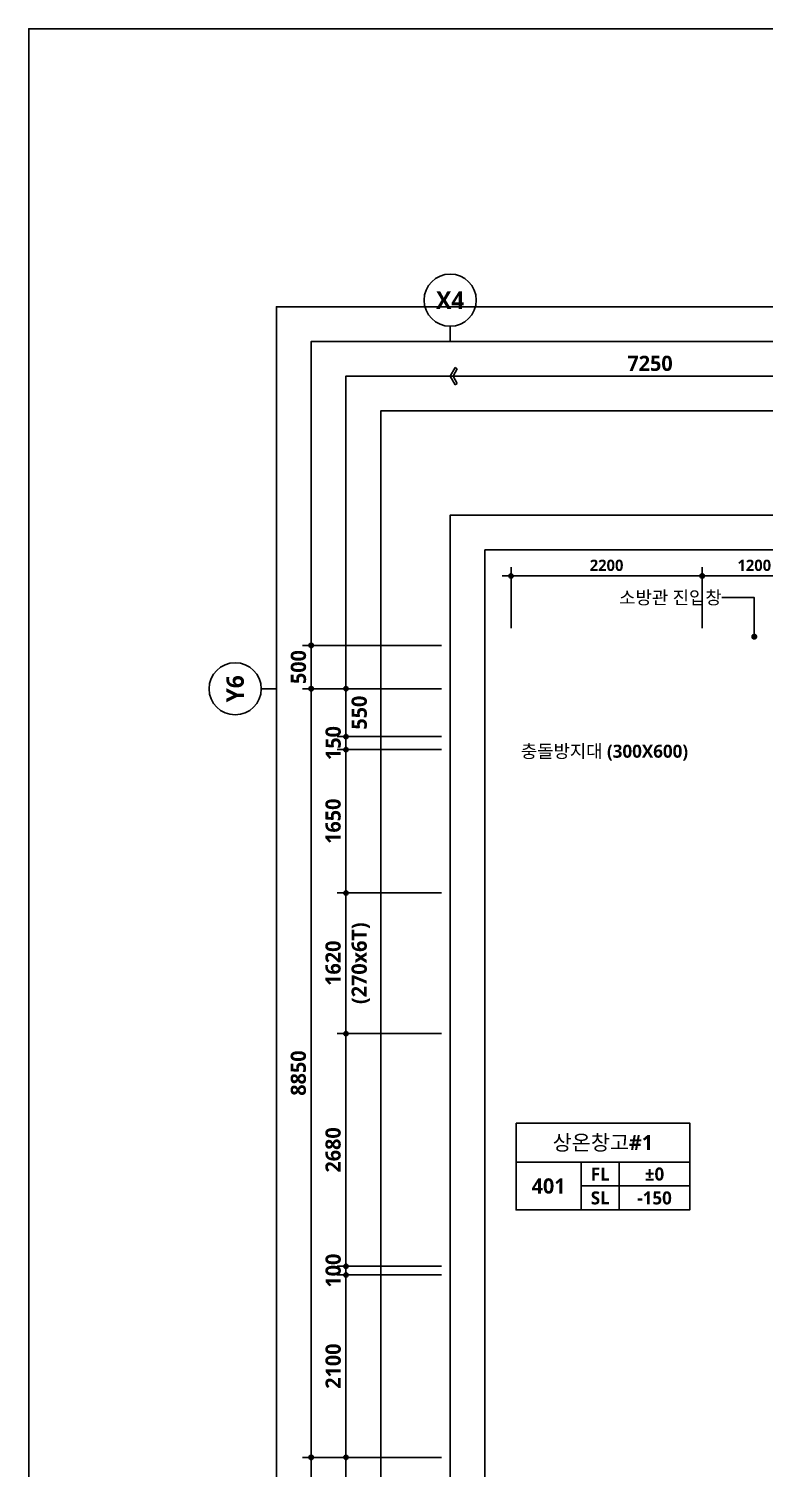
# Model space of a CAD drawing. Header units: millimetres. Extents: x -12482 to 126000, y 0 to 220200.
# Drawn here: x 85000 to 93464, y 41825 to 58400 of the extents above; entities that cross this region are included whole.
import ezdxf
from ezdxf.enums import TextEntityAlignment as Align

# ---------------------------------------------------------------- set-up
doc = ezdxf.new("R2010")
doc.units = ezdxf.units.MM
doc.header["$LTSCALE"] = 60
doc.layers.get('Defpoints').update_dxf_attribs({"color": 153})
for name, color, linetype in [('A-ANNO-DIM', 4, 'Continuous'), ('A-ANNO-GRA1', 7, 'Continuous'), ('A-ANNO-LEAD', 4, 'Continuous'), ('A-ANNO-TEXT1', 7, 'Continuous'), ('A-ANNO-TEXT2', 3, 'Continuous'), ('A-ST-AXIS-BUB', 7, 'Continuous'), ('A-ST-AXIS-DIM', 7, 'Continuous')]:
    doc.layers.add(name, color=color, linetype=linetype)
for name, color, linetype, plot in [('Defpoint', 161, 'Continuous', False), ('G(그리드1)', 185, 'Continuous', False), ('G(그리드2)', 235, 'Continuous', False)]:
    doc.layers.add(name, color=color, linetype=linetype, plot=plot)
doc.styles.add('2020음성 1차', font='NanumGothicBold.ttf')
doc.styles.add('SH_나눔', font='')
doc.styles.add('SH_진천_나눔', font='')
doc.styles.get('SH_나눔').set_extended_font_data('NanumGothic', bold=True)
doc.styles.get('SH_진천_나눔').set_extended_font_data('NanumGothic', bold=True)
doc.dimstyles.new('SHP 50', dxfattribs={"dimscale": 50, "dimtxt": 3.5, "dimasz": 1, "dimexe": 2, "dimexo": 2, "dimgap": 1, "dimtad": 1, "dimdec": 0, "dimzin": 0, "dimdsep": 46, "dimtxsty": 'SH_진천_나눔', "dimblk": 'DIMDOT', "dimcen": 0.09, "dimclrd": 256, "dimclre": 256, "dimclrt": 3, "dimadec": 0, "dimazin": 1, "dimtfac": 1, "dimtdec": 0, "dimtix": 1, "dimtmove": 2, "dimatfit": 0, "dimldrblk": 'DIMDOT', "dimfxl": 1, "dimtolj": 1, "dimtzin": 0, "dimlwd": -1, "dimlwe": -1, "dimarcsym": 0})
doc.dimstyles.new('SHP 50내부', dxfattribs={"dimscale": 50, "dimtxt": 2.6, "dimasz": 1, "dimexe": 2, "dimexo": 2, "dimgap": 1, "dimtad": 1, "dimdec": 0, "dimzin": 0, "dimdsep": 46, "dimtxsty": '2020음성 1차', "dimblk": 'DIMDOT', "dimcen": 0.09, "dimclrd": 256, "dimclre": 256, "dimclrt": 3, "dimadec": 0, "dimazin": 1, "dimtfac": 1, "dimtdec": 0, "dimtix": 1, "dimtmove": 2, "dimatfit": 0, "dimldrblk": 'DIMDOT', "dimfxl": 1, "dimtolj": 1, "dimtzin": 0, "dimlwd": -1, "dimlwe": -1, "dimarcsym": 0})

# ---------------------------------------------------------------- blocks, each defined once
blk = doc.blocks.new('A-ST-AXIS-BUB-1')
at = {"layer": 'A-ST-AXIS-BUB'}
blk.add_line((0, 350), (0, 0), dxfattribs=at)
blk.add_circle((0, 950), 600, dxfattribs=at)
blk = doc.blocks.new('arrow1')
at = {"color": 0}
for p, q in [((0, 0), (0.286, 0.501)), ((0, 0), (0.286, -0.501)), ((0.165, 0), (0.41, 0.429)), ((0.165, 0), (0.41, -0.429)), ((0.286, 0.501), (0.41, 0.43)), ((0.286, -0.501), (0.41, -0.43))]:
    blk.add_line(p, q, dxfattribs=at)
blk = doc.blocks.new('DIMDOT')
at = {"color": 0}
blk.add_line((-2, 0), (2, 0), dxfattribs=at)
for radius in [0.5, 0.25]:
    blk.add_circle((0, 0), radius, dxfattribs=at)
blk = doc.blocks.new('*D17917')
at = {"layer": 'A-ST-AXIS-DIM'}
for p, q in [((88250, 51350), (88250, 51400)), ((89750, 51300), (88150, 51300)), ((88250, 51300), (88250, 50800)), ((89750, 50800), (88150, 50800)), ((88250, 50750), (88250, 50700))]:
    blk.add_line(p, q, dxfattribs=at)
at = {"layer": 'Defpoints', "color": 0}
for p in [(89850, 51300), (88250, 50800), (89850, 50800)]:
    blk.add_point(p, dxfattribs=at)
at = {"layer": 'A-ST-AXIS-DIM', "linetype": 'ByBlock', "xscale": 50, "yscale": 50, "zscale": 50}
for p, rotation in [((88250, 51300), 270), ((88250, 50800), 90)]:
    blk.add_blockref('DIMDOT', p, dxfattribs=dict(at, rotation=rotation))
at = {"layer": 'A-ST-AXIS-DIM', "color": 3, "insert": (88104, 51050), "char_height": 175, "attachment_point": 5, "rotation": 90, "style": 'SH_진천_나눔'}
blk.add_mtext('\\A1;500', dxfattribs=at)
blk = doc.blocks.new('*D17918')
at = {"layer": 'A-ST-AXIS-DIM'}
for p, q in [((89750, 50800), (88150, 50800)), ((88250, 50750), (88250, 42000)), ((89750, 41950), (88150, 41950))]:
    blk.add_line(p, q, dxfattribs=at)
at = {"layer": 'Defpoints', "color": 0}
for p in [(89850, 50800), (88250, 41950), (89850, 41950)]:
    blk.add_point(p, dxfattribs=at)
at = {"layer": 'A-ST-AXIS-DIM', "linetype": 'ByBlock', "xscale": 50, "yscale": 50, "zscale": 50}
for p, rotation in [((88250, 50800), 90), ((88250, 41950), 270)]:
    blk.add_blockref('DIMDOT', p, dxfattribs=dict(at, rotation=rotation))
at = {"layer": 'A-ST-AXIS-DIM', "color": 3, "insert": (88103, 46375), "char_height": 175, "attachment_point": 5, "rotation": 90, "style": 'SH_진천_나눔'}
blk.add_mtext('\\A1;8850', dxfattribs=at)
blk = doc.blocks.new('*D17919')
at = {"layer": 'A-ST-AXIS-DIM'}
for p, q in [((89750, 41950), (88150, 41950)), ((88250, 38350), (88250, 41900)), ((89750, 38300), (88150, 38300))]:
    blk.add_line(p, q, dxfattribs=at)
at = {"layer": 'Defpoints', "color": 0}
for p in [(88250, 41950), (89850, 41950), (89850, 38300)]:
    blk.add_point(p, dxfattribs=at)
at = {"layer": 'A-ST-AXIS-DIM', "linetype": 'ByBlock', "xscale": 50, "yscale": 50, "zscale": 50}
for p, rotation in [((88250, 41950), 90), ((88250, 38300), 270)]:
    blk.add_blockref('DIMDOT', p, dxfattribs=dict(at, rotation=rotation))
at = {"layer": 'A-ST-AXIS-DIM', "color": 3, "insert": (88103, 40125), "char_height": 175, "attachment_point": 5, "rotation": 90, "style": 'SH_진천_나눔'}
blk.add_mtext('\\A1;3650', dxfattribs=at)
blk = doc.blocks.new('*D17920')
at = {"layer": 'A-ST-AXIS-DIM'}
for p, q in [((89750, 44050), (88550, 44050)), ((88650, 44000), (88650, 42000)), ((89750, 41950), (88550, 41950))]:
    blk.add_line(p, q, dxfattribs=at)
at = {"layer": 'Defpoints', "color": 0}
for p in [(89850, 44050), (88650, 41950), (89850, 41950)]:
    blk.add_point(p, dxfattribs=at)
at = {"layer": 'A-ST-AXIS-DIM', "linetype": 'ByBlock', "xscale": 50, "yscale": 50, "zscale": 50}
for p, rotation in [((88650, 44050), 90), ((88650, 41950), 270)]:
    blk.add_blockref('DIMDOT', p, dxfattribs=dict(at, rotation=rotation))
at = {"layer": 'A-ST-AXIS-DIM', "color": 3, "insert": (88504, 43000), "char_height": 175, "attachment_point": 5, "rotation": 90, "style": 'SH_진천_나눔'}
blk.add_mtext('\\A1;2100', dxfattribs=at)
blk = doc.blocks.new('*D17921')
at = {"layer": 'A-ST-AXIS-DIM'}
for p, q in [((89750, 50100), (88550, 50100)), ((88650, 48500), (88650, 50050)), ((89750, 48450), (88550, 48450))]:
    blk.add_line(p, q, dxfattribs=at)
at = {"layer": 'Defpoints', "color": 0}
for p in [(88650, 50100), (89850, 50100), (89850, 48450)]:
    blk.add_point(p, dxfattribs=at)
at = {"layer": 'A-ST-AXIS-DIM', "linetype": 'ByBlock', "xscale": 50, "yscale": 50, "zscale": 50}
for p, rotation in [((88650, 50100), 90), ((88650, 48450), 270)]:
    blk.add_blockref('DIMDOT', p, dxfattribs=dict(at, rotation=rotation))
at = {"layer": 'A-ST-AXIS-DIM', "color": 3, "insert": (88503, 49275), "char_height": 175, "attachment_point": 5, "rotation": 90, "style": 'SH_진천_나눔'}
blk.add_mtext('\\A1;1650', dxfattribs=at)
blk = doc.blocks.new('*D17922')
at = {"layer": 'A-ST-AXIS-DIM'}
for p, q in [((89750, 44150), (88550, 44150)), ((88650, 44200), (88650, 44250)), ((88650, 44050), (88650, 44150)), ((89750, 44050), (88550, 44050)), ((88650, 44000), (88650, 43950))]:
    blk.add_line(p, q, dxfattribs=at)
at = {"layer": 'Defpoints', "color": 0}
for p in [(88650, 44150), (89850, 44150), (89850, 44050)]:
    blk.add_point(p, dxfattribs=at)
at = {"layer": 'A-ST-AXIS-DIM', "linetype": 'ByBlock', "xscale": 50, "yscale": 50, "zscale": 50}
for p, rotation in [((88650, 44150), 270), ((88650, 44050), 90)]:
    blk.add_blockref('DIMDOT', p, dxfattribs=dict(at, rotation=rotation))
at = {"layer": 'A-ST-AXIS-DIM', "color": 3, "insert": (88504, 44100), "char_height": 175, "attachment_point": 5, "rotation": 90, "style": 'SH_진천_나눔'}
blk.add_mtext('\\A1;100', dxfattribs=at)
blk = doc.blocks.new('*D17923')
at = {"layer": 'A-ANNO-DIM'}
for p, q in [((92750, 51500), (92750, 52200)), ((93900, 52100), (92800, 52100)), ((93950, 51500), (93950, 52200))]:
    blk.add_line(p, q, dxfattribs=at)
at = {"layer": 'Defpoints', "color": 0}
for p in [(92750, 52100), (92750, 51400), (93950, 51400)]:
    blk.add_point(p, dxfattribs=at)
at = {"layer": 'A-ANNO-DIM', "linetype": 'ByBlock', "xscale": 50, "yscale": 50, "zscale": 50, "rotation": 180}
blk.add_blockref('DIMDOT', (92750, 52100), dxfattribs=at)
at = {"layer": 'A-ANNO-DIM', "linetype": 'ByBlock', "xscale": 50, "yscale": 50, "zscale": 50}
blk.add_blockref('DIMDOT', (93950, 52100), dxfattribs=at)
at = {"layer": 'A-ANNO-DIM', "color": 3, "insert": (93350, 52221), "char_height": 130, "attachment_point": 5, "style": '2020음성 1차'}
blk.add_mtext('\\A1;1200', dxfattribs=at)
blk = doc.blocks.new('*D17924')
at = {"layer": 'A-ANNO-DIM'}
for p, q in [((90550, 51500), (90550, 52200)), ((90600, 52100), (92700, 52100)), ((92750, 51500), (92750, 52200))]:
    blk.add_line(p, q, dxfattribs=at)
at = {"layer": 'Defpoints', "color": 0}
for p in [(92750, 52100), (90550, 51400), (92750, 51400)]:
    blk.add_point(p, dxfattribs=at)
at = {"layer": 'A-ANNO-DIM', "linetype": 'ByBlock', "xscale": 50, "yscale": 50, "zscale": 50, "rotation": 180}
blk.add_blockref('DIMDOT', (90550, 52100), dxfattribs=at)
at = {"layer": 'A-ANNO-DIM', "linetype": 'ByBlock', "xscale": 50, "yscale": 50, "zscale": 50}
blk.add_blockref('DIMDOT', (92750, 52100), dxfattribs=at)
at = {"layer": 'A-ANNO-DIM', "color": 3, "insert": (91650, 52221), "char_height": 130, "attachment_point": 5, "style": '2020음성 1차'}
blk.add_mtext('\\A1;2200', dxfattribs=at)
blk = doc.blocks.new('G$C9D92D8A7')
at = {"layer": 'A-ANNO-GRA1'}
for p, q in [((0, 11), (40, 11)), ((15, 11), (15, 0)), ((23.75, 11), (23.75, 0)), ((15, 5.5), (40, 5.5))]:
    blk.add_line(p, q, dxfattribs=at)
blk.add_lwpolyline([(0, 20), (0, 0), (40, 0), (40, 20)], close=True, dxfattribs=at)
at = {"style": '2020음성 1차'}
for tag, height, p in [('실명', 3.5, (20, 15.5)), ('마감레벨', 3, (31.875, 8.25)), ('실번호', 3.5, (7.5, 5.5)), ('구조레벨', 3, (31.875, 2.75))]:
    blk.add_attdef(tag, text='', height=height, dxfattribs=at).set_placement(p, align=Align.MIDDLE_CENTER)
at = {"layer": 'A-ANNO-TEXT1', "style": 'SH_나눔'}
for s, p in [('FL', (19.375, 8.25)), ('SL', (19.375, 2.75))]:
    blk.add_text(s, height=3, dxfattribs=at).set_placement(p, align=Align.MIDDLE)
blk = doc.blocks.new('*D20190')
at = {"layer": 'A-ST-AXIS-DIM'}
for p, q in [((89750, 46830), (88550, 46830)), ((88650, 46780), (88650, 44200)), ((89750, 44150), (88550, 44150))]:
    blk.add_line(p, q, dxfattribs=at)
at = {"layer": 'Defpoints', "color": 0}
for p in [(89850, 46830), (88650, 44150), (89850, 44150)]:
    blk.add_point(p, dxfattribs=at)
at = {"layer": 'A-ST-AXIS-DIM', "linetype": 'ByBlock', "xscale": 50, "yscale": 50, "zscale": 50}
for p, rotation in [((88650, 46830), 90), ((88650, 44150), 270)]:
    blk.add_blockref('DIMDOT', p, dxfattribs=dict(at, rotation=rotation))
at = {"layer": 'A-ST-AXIS-DIM', "color": 3, "insert": (88503, 45490), "char_height": 175, "attachment_point": 5, "rotation": 90, "style": 'SH_진천_나눔'}
blk.add_mtext('\\A1;2680', dxfattribs=at)
blk = doc.blocks.new('*D20192')
at = {"layer": 'A-ST-AXIS-DIM'}
for p, q in [((89750, 48450), (88550, 48450)), ((88650, 48400), (88650, 46880)), ((89750, 46830), (88550, 46830))]:
    blk.add_line(p, q, dxfattribs=at)
at = {"layer": 'Defpoints', "color": 0}
for p in [(89850, 48450), (88650, 46830), (89850, 46830)]:
    blk.add_point(p, dxfattribs=at)
at = {"layer": 'A-ST-AXIS-DIM', "linetype": 'ByBlock', "xscale": 50, "yscale": 50, "zscale": 50}
for p, rotation in [((88650, 48450), 90), ((88650, 46830), 270)]:
    blk.add_blockref('DIMDOT', p, dxfattribs=dict(at, rotation=rotation))
at = {"layer": 'A-ST-AXIS-DIM', "color": 3, "char_height": 175, "attachment_point": 5, "rotation": 90, "style": 'SH_진천_나눔'}
for s, insert in [('\\A1;(270x6T)', (88822, 47640)), ('\\A1;1620', (88503, 47640))]:
    blk.add_mtext(s, dxfattribs=dict(at, insert=insert))
blk = doc.blocks.new('*D20196')
at = {"layer": 'A-ST-AXIS-DIM'}
for p, q in [((89750, 50250), (88550, 50250)), ((88650, 50300), (88650, 50350)), ((88650, 50250), (88650, 50100)), ((89750, 50100), (88550, 50100)), ((88650, 50050), (88650, 50000))]:
    blk.add_line(p, q, dxfattribs=at)
at = {"layer": 'Defpoints', "color": 0}
for p in [(89850, 50250), (88650, 50100), (89850, 50100)]:
    blk.add_point(p, dxfattribs=at)
at = {"layer": 'A-ST-AXIS-DIM', "linetype": 'ByBlock', "xscale": 50, "yscale": 50, "zscale": 50}
for p, rotation in [((88650, 50250), 270), ((88650, 50100), 90)]:
    blk.add_blockref('DIMDOT', p, dxfattribs=dict(at, rotation=rotation))
at = {"layer": 'A-ST-AXIS-DIM', "color": 3, "insert": (88504, 50175), "char_height": 175, "attachment_point": 5, "rotation": 90, "style": 'SH_진천_나눔'}
blk.add_mtext('\\A1;150', dxfattribs=at)
blk = doc.blocks.new('*D20197')
at = {"layer": 'A-ST-AXIS-DIM'}
for p, q in [((89750, 50800), (88550, 50800)), ((88650, 50300), (88650, 50750)), ((89750, 50250), (88550, 50250))]:
    blk.add_line(p, q, dxfattribs=at)
at = {"layer": 'Defpoints', "color": 0}
for p in [(88650, 50800), (89850, 50800), (89850, 50250)]:
    blk.add_point(p, dxfattribs=at)
at = {"layer": 'A-ST-AXIS-DIM', "linetype": 'ByBlock', "xscale": 50, "yscale": 50, "zscale": 50}
for p, rotation in [((88650, 50800), 90), ((88650, 50250), 270)]:
    blk.add_blockref('DIMDOT', p, dxfattribs=dict(at, rotation=rotation))
at = {"layer": 'A-ST-AXIS-DIM', "color": 3, "insert": (88804, 50525), "char_height": 175, "attachment_point": 5, "rotation": 90, "style": 'SH_진천_나눔'}
blk.add_mtext('\\A1;550', dxfattribs=at)

msp = doc.modelspace()

# ---------------------------------------------------------------- linework, layer by layer
at = {"layer": 'A-ANNO-LEAD'}
msp.add_lwpolyline([(93350, 51400), (93350, 51850), (92975, 51850)], dxfattribs=at)
at = {"layer": 'A-ANNO-LEAD', "const_width": 35.2}
msp.add_lwpolyline([(93350, 51382.4, -1), (93350, 51417.6, -1)], format="xyb", close=True, dxfattribs=at)
at = {"layer": 'A-ANNO-LEAD'}
msp.add_lwpolyline([(93244.5, 50579.5, 0, 37.5, 0), (93170.8, 50500, 0, 0, 0), (92788, 50099, 0, 0, 0), (92621, 50099, 0, 0, 0)], format="xyseb", dxfattribs=at)
at = {"layer": 'A-ST-AXIS-DIM'}
msp.add_line((94450, 54400), (89850, 54400), dxfattribs=at)
at = {"layer": 'Defpoint'}
msp.add_lwpolyline([(85000, 30700), (120500, 30700), (120500, 58400), (85000, 58400)], close=True, dxfattribs=at)
at = {"layer": 'G(그리드1)'}
for points in [[(102250, 55200), (87850, 55200), (87850, 33900), (102250, 33900)], [(101850, 54800), (88250, 54800), (88250, 35100), (101850, 35100)], [(101450, 54400), (88650, 54400), (88650, 35500), (101450, 35500)], [(101050, 54000), (89050, 54000), (89050, 35900), (101050, 35900)], [(100250, 52800), (89850, 52800), (89850, 36700), (100250, 36700)]]:
    msp.add_lwpolyline(points, close=True, dxfattribs=at)
at = {"layer": 'G(그리드2)'}
msp.add_lwpolyline([(99850, 52400), (90250, 52400), (90250, 37100), (99850, 37100)], close=True, dxfattribs=at)

# ---------------------------------------------------------------- block references
at = {"layer": 'A-ANNO-TEXT1'}
ref = msp.add_blockref('G$C9D92D8A7', (90607.9, 44800), dxfattribs=dict(at, xscale=50, yscale=50, zscale=50))
ref.add_attrib('실명', '상온창고#1', dxfattribs={"layer": 'A-ANNO-TEXT2', "height": 175, "style": '2020음성 1차'}).set_placement((91607.9, 45575, 171666.7), align=Align.MIDDLE_CENTER)
ref.add_attrib('실번호', '401', dxfattribs={"layer": 'A-ANNO-TEXT2', "height": 175, "style": '2020음성 1차'}).set_placement((90982.9, 45075, 171666.7), align=Align.MIDDLE_CENTER)
ref.add_attrib('마감레벨', '%%p0', dxfattribs={"height": 150, "style": '2020음성 1차'}).set_placement((92201.7, 45212.5, 171666.7), align=Align.MIDDLE_CENTER)
ref.add_attrib('구조레벨', '-150', dxfattribs={"height": 150, "style": '2020음성 1차'}).set_placement((92201.7, 44937.5, 171666.7), align=Align.MIDDLE_CENTER)
at = {"layer": 'A-ST-AXIS-BUB', "xscale": 0.5, "yscale": 0.5, "zscale": 0.5}
msp.add_blockref('A-ST-AXIS-BUB-1', (89850, 54800), dxfattribs=at)
at = {"layer": 'A-ST-AXIS-BUB', "xscale": 0.5, "yscale": 0.5, "zscale": 0.5, "rotation": 90}
msp.add_blockref('A-ST-AXIS-BUB-1', (87850, 50800), dxfattribs=at)
at = {"layer": 'A-ST-AXIS-DIM', "xscale": -200, "yscale": 200, "zscale": 200, "rotation": 179.9999999999859}
msp.add_blockref('arrow1', (89850, 54400), dxfattribs=at)

# ---------------------------------------------------------------- texts
at = {"layer": 'A-ANNO-TEXT1', "style": 'SH_진천_나눔'}
msp.add_text('X4', height=200, dxfattribs=at).set_placement((89850, 55275), align=Align.MIDDLE_CENTER)
at = {"layer": 'A-ANNO-TEXT1', "style": '2020음성 1차'}
for s, p in [('소방관 진입창', (92975, 51850)), ('충돌방지대 (300X600)', (92588.1, 50081.2))]:
    msp.add_text(s, height=150, dxfattribs=at).set_placement(p, align=Align.MIDDLE_RIGHT)
at = {"layer": 'A-ANNO-TEXT1', "style": 'SH_진천_나눔'}
msp.add_text('Y6', height=200, rotation=90, dxfattribs=at).set_placement((87375, 50800), align=Align.MIDDLE_CENTER)
at = {"layer": 'A-ST-AXIS-DIM', "color": 3, "insert": (92150, 54546.6), "char_height": 175, "attachment_point": 5, "style": 'SH_진천_나눔'}
msp.add_mtext('\\A1;7250', dxfattribs=at)

# ---------------------------------------------------------------- dimensions: what is measured, and where the dimension line sits
at = {"layer": 'A-ANNO-DIM'}
for p1, angle, picture, middle in [((90550, 51400), 180, '*D17924', (91650, 52221.5)), ((93950, 51400), 0, '*D17923', (93350, 52221.5))]:
    dim = msp.add_linear_dim(base=(92750, 52100), p1=p1, p2=(92750, 51400), angle=angle, dimstyle='SHP 50내부', override={"dimtxsty": '2020음성 1차', "dimldrblk": 'DIMDOT'}, dxfattribs=at)
    dim.commit()
    dim.dimension.update_dxf_attribs({"geometry": picture, "text_midpoint": middle})
at = {"layer": 'A-ST-AXIS-DIM'}
for base, p1, p2, angle, picture, middle in [((88250, 50800), (89850, 51300), (89850, 50800), 270, '*D17917', (88103.8, 51050)), ((88250, 41950), (89850, 50800), (89850, 41950), 270, '*D17918', (88103.4, 46375)), ((88650, 50100), (89850, 50250), (89850, 50100), 270, '*D20196', (88503.8, 50175)), ((88650, 50100), (89850, 48450), (89850, 50100), 90, '*D17921', (88503.4, 49275)), ((88650, 44150), (89850, 46830), (89850, 44150), 270, '*D20190', (88503.4, 45490)), ((88650, 44150), (89850, 44050), (89850, 44150), 90, '*D17922', (88504, 44100)), ((88650, 41950), (89850, 44050), (89850, 41950), 270, '*D17920', (88503.8, 43000)), ((88250, 41950), (89850, 38300), (89850, 41950), 90, '*D17919', (88103.4, 40125))]:
    dim = msp.add_linear_dim(base=base, p1=p1, p2=p2, angle=angle, dimstyle='SHP 50', dxfattribs=at)
    dim.commit()
    dim.dimension.update_dxf_attribs({"geometry": picture, "text_midpoint": middle})
dim = msp.add_linear_dim(base=(88650, 50800), p1=(89850, 50250), p2=(89850, 50800), angle=90, dimstyle='SHP 50', dxfattribs=at)
dim.commit()
dim.dimension.update_dxf_attribs({"geometry": '*D20197', "text_midpoint": (88803.8, 50525), "dimtype": 160})
dim = msp.add_linear_dim(base=(88650, 46830), p1=(89850, 48450), p2=(89850, 46830), angle=90, text='<>\\X(270x6T)', dimstyle='SHP 50', override={"dimtxsty": 'SH_진천_나눔', "dimldrblk": 'DIMDOT'}, dxfattribs=at)
dim.commit()
dim.dimension.update_dxf_attribs({"geometry": '*D20192', "text_midpoint": (88650, 47640)})

doc.saveas('drawing.dxf')
